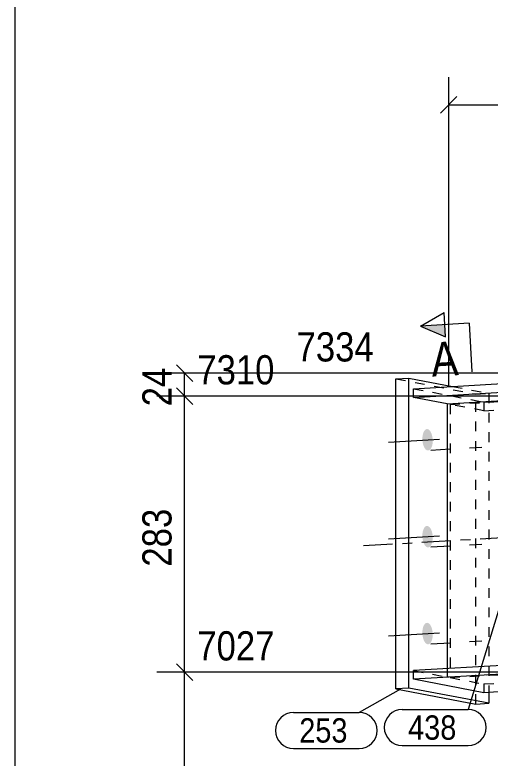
# Model space of a CAD drawing. Header units: millimetres. Extents: x 2 to 579, y 0 to 825.
# Drawn here: x 5 to 53.8, y 646.7 to 723 of the extents above; entities that cross this region are included whole.
import ezdxf

# ---------------------------------------------------------------- set-up
doc = ezdxf.new("R2010")
doc.units = ezdxf.units.MM
for name, pattern in [('XKITLINE00', [0]), ('XKITLINE01', [4, 1, -1, 1, -1]), ('XKITLINE02', [4, 2, -2]), ('XKITLINE03', [6, 3, -1, 1, -1])]:
    doc.linetypes.add(name, pattern=pattern)
for name, color, linetype, lineweight in [('Bolt', 3, 'Continuous', 0), ('Dimensions', 7, 'Continuous', 0), ('DrawingSheet', 5, 'Continuous', 0), ('Part', 2, 'Continuous', 0), ('PartMark', 7, 'Continuous', 0), ('Section', 6, 'Continuous', 0)]:
    doc.layers.add(name, color=color, linetype=linetype, lineweight=lineweight)
doc.styles.add('ARIAL', font='ARIAL.TTF')

# ---------------------------------------------------------------- blocks, each defined once
blk = doc.blocks.new('*A51')
at = {"layer": 'Bolt'}
for points in [[(46.88, 679.413), (46.879, 679.467), (46.879, 679.521), (46.881, 679.574), (46.883, 679.627), (46.887, 679.679), (46.892, 679.731), (46.899, 679.782), (46.906, 679.832), (46.915, 679.881), (46.925, 679.928), (46.936, 679.975), (46.949, 680.02), (46.962, 680.063), (46.977, 680.105), (46.992, 680.145), (47.009, 680.183), (47.027, 680.219), (47.045, 680.254), (47.065, 680.286), (47.085, 680.316), (47.106, 680.344), (47.127, 680.37), (47.15, 680.393), (47.173, 680.414), (47.197, 680.432), (47.221, 680.448), (47.245, 680.461), (47.27, 680.472), (47.296, 680.48), (47.321, 680.485), (47.347, 680.488), (47.373, 680.488), (47.399, 680.486), (47.425, 680.481), (47.451, 680.473), (47.477, 680.463), (47.503, 680.45), (47.528, 680.434), (47.554, 680.416), (47.579, 680.396), (47.603, 680.373), (47.627, 680.347), (47.651, 680.32), (47.674, 680.29), (47.696, 680.258), (47.718, 680.224), (47.739, 680.188), (47.759, 680.15), (47.778, 680.11), (47.796, 680.069), (47.814, 680.025), (47.83, 679.981), (47.846, 679.934), (47.86, 679.887), (47.874, 679.838), (47.886, 679.789), (47.897, 679.738), (47.907, 679.686), (47.916, 679.634), (47.923, 679.581), (47.929, 679.528), (47.934, 679.474), (47.938, 679.42), (47.941, 679.366), (47.942, 679.313), (47.942, 679.259), (47.94, 679.206), (47.938, 679.153), (47.934, 679.1), (47.929, 679.049), (47.922, 678.998), (47.915, 678.948), (47.906, 678.899), (47.896, 678.851), (47.885, 678.805), (47.872, 678.76), (47.859, 678.717), (47.844, 678.675), (47.829, 678.635), (47.812, 678.597), (47.794, 678.56), (47.776, 678.526), (47.757, 678.494), (47.736, 678.464), (47.715, 678.436), (47.694, 678.41), (47.671, 678.387), (47.648, 678.366), (47.625, 678.348), (47.6, 678.332), (47.576, 678.319), (47.551, 678.308), (47.526, 678.3), (47.5, 678.295), (47.474, 678.292), (47.448, 678.292), (47.422, 678.294), (47.396, 678.299), (47.37, 678.307), (47.344, 678.317), (47.318, 678.33), (47.293, 678.346), (47.267, 678.364), (47.242, 678.384), (47.218, 678.407), (47.194, 678.432), (47.17, 678.46), (47.147, 678.49), (47.125, 678.522), (47.103, 678.556), (47.082, 678.592), (47.062, 678.63), (47.043, 678.67), (47.025, 678.711), (47.007, 678.754), (46.991, 678.799), (46.975, 678.845), (46.961, 678.893), (46.947, 678.941), (46.935, 678.991), (46.924, 679.042), (46.914, 679.093), (46.905, 679.146), (46.898, 679.199), (46.892, 679.252), (46.887, 679.305), (46.883, 679.359)], [(46.88, 669.468), (46.879, 669.522), (46.879, 669.576), (46.881, 669.629), (46.883, 669.682), (46.887, 669.735), (46.892, 669.786), (46.899, 669.837), (46.906, 669.887), (46.915, 669.936), (46.925, 669.983), (46.936, 670.03), (46.949, 670.075), (46.962, 670.118), (46.977, 670.16), (46.992, 670.2), (47.009, 670.238), (47.027, 670.275), (47.045, 670.309), (47.065, 670.341), (47.085, 670.371), (47.106, 670.399), (47.127, 670.425), (47.15, 670.448), (47.173, 670.469), (47.197, 670.487), (47.221, 670.503), (47.245, 670.516), (47.27, 670.527), (47.296, 670.535), (47.321, 670.54), (47.347, 670.543), (47.373, 670.543), (47.399, 670.541), (47.425, 670.536), (47.451, 670.528), (47.477, 670.518), (47.503, 670.505), (47.528, 670.489), (47.554, 670.471), (47.579, 670.451), (47.603, 670.428), (47.627, 670.403), (47.651, 670.375), (47.674, 670.345), (47.696, 670.313), (47.718, 670.279), (47.739, 670.243), (47.759, 670.205), (47.778, 670.165), (47.796, 670.124), (47.814, 670.081), (47.83, 670.036), (47.846, 669.99), (47.86, 669.942), (47.874, 669.893), (47.886, 669.844), (47.897, 669.793), (47.907, 669.741), (47.916, 669.689), (47.923, 669.636), (47.929, 669.583), (47.934, 669.529), (47.938, 669.476), (47.941, 669.422), (47.942, 669.368), (47.942, 669.314), (47.94, 669.261), (47.938, 669.208), (47.934, 669.155), (47.929, 669.104), (47.922, 669.053), (47.915, 669.003), (47.906, 668.954), (47.896, 668.907), (47.885, 668.86), (47.872, 668.815), (47.859, 668.772), (47.844, 668.73), (47.829, 668.69), (47.812, 668.652), (47.794, 668.616), (47.776, 668.581), (47.757, 668.549), (47.736, 668.519), (47.715, 668.491), (47.694, 668.465), (47.671, 668.442), (47.648, 668.421), (47.625, 668.403), (47.6, 668.387), (47.576, 668.374), (47.551, 668.363), (47.526, 668.355), (47.5, 668.35), (47.474, 668.347), (47.448, 668.347), (47.422, 668.349), (47.396, 668.354), (47.37, 668.362), (47.344, 668.372), (47.318, 668.385), (47.293, 668.401), (47.267, 668.419), (47.242, 668.439), (47.218, 668.462), (47.194, 668.487), (47.17, 668.515), (47.147, 668.545), (47.125, 668.577), (47.103, 668.611), (47.082, 668.647), (47.062, 668.685), (47.043, 668.725), (47.025, 668.766), (47.007, 668.81), (46.991, 668.854), (46.975, 668.9), (46.961, 668.948), (46.947, 668.997), (46.935, 669.046), (46.924, 669.097), (46.914, 669.149), (46.905, 669.201), (46.898, 669.254), (46.892, 669.307), (46.887, 669.361), (46.883, 669.414)], [(46.88, 659.524), (46.879, 659.577), (46.879, 659.631), (46.881, 659.684), (46.883, 659.737), (46.887, 659.79), (46.892, 659.841), (46.899, 659.892), (46.906, 659.942), (46.915, 659.991), (46.925, 660.039), (46.936, 660.085), (46.949, 660.13), (46.962, 660.173), (46.977, 660.215), (46.992, 660.255), (47.009, 660.293), (47.027, 660.33), (47.045, 660.364), (47.065, 660.396), (47.085, 660.426), (47.106, 660.454), (47.127, 660.48), (47.15, 660.503), (47.173, 660.524), (47.197, 660.542), (47.221, 660.558), (47.245, 660.571), (47.27, 660.582), (47.296, 660.59), (47.321, 660.596), (47.347, 660.598), (47.373, 660.599), (47.399, 660.596), (47.425, 660.591), (47.451, 660.583), (47.477, 660.573), (47.503, 660.56), (47.528, 660.544), (47.554, 660.526), (47.579, 660.506), (47.603, 660.483), (47.627, 660.458), (47.651, 660.43), (47.674, 660.4), (47.696, 660.368), (47.718, 660.334), (47.739, 660.298), (47.759, 660.26), (47.778, 660.22), (47.796, 660.179), (47.814, 660.136), (47.83, 660.091), (47.846, 660.045), (47.86, 659.997), (47.874, 659.949), (47.886, 659.899), (47.897, 659.848), (47.907, 659.797), (47.916, 659.744), (47.923, 659.692), (47.929, 659.638), (47.934, 659.585), (47.938, 659.531), (47.941, 659.477), (47.942, 659.423), (47.942, 659.369), (47.94, 659.316), (47.938, 659.263), (47.934, 659.211), (47.929, 659.159), (47.922, 659.108), (47.915, 659.058), (47.906, 659.009), (47.896, 658.962), (47.885, 658.915), (47.872, 658.871), (47.859, 658.827), (47.844, 658.785), (47.829, 658.745), (47.812, 658.707), (47.794, 658.671), (47.776, 658.636), (47.757, 658.604), (47.736, 658.574), (47.715, 658.546), (47.694, 658.521), (47.671, 658.497), (47.648, 658.477), (47.625, 658.458), (47.6, 658.442), (47.576, 658.429), (47.551, 658.418), (47.526, 658.41), (47.5, 658.405), (47.474, 658.402), (47.448, 658.402), (47.422, 658.404), (47.396, 658.409), (47.37, 658.417), (47.344, 658.428), (47.318, 658.44), (47.293, 658.456), (47.267, 658.474), (47.242, 658.494), (47.218, 658.517), (47.194, 658.543), (47.17, 658.57), (47.147, 658.6), (47.125, 658.632), (47.103, 658.666), (47.082, 658.702), (47.062, 658.74), (47.043, 658.78), (47.025, 658.821), (47.007, 658.865), (46.991, 658.909), (46.975, 658.956), (46.961, 659.003), (46.947, 659.052), (46.935, 659.101), (46.924, 659.152), (46.914, 659.204), (46.905, 659.256), (46.898, 659.309), (46.892, 659.362), (46.887, 659.416), (46.883, 659.47)]]:
    blk.add_hatch(color=3, dxfattribs=at).paths.add_polyline_path(points, flags=17)
at = {"layer": 'Bolt', "color": 3, "linetype": 'XKITLINE00', "lineweight": 0}
for p, q in [((43.383, 679.157), (48.636, 679.461)), ((43.383, 669.212), (48.636, 669.516)), ((43.383, 659.267), (48.636, 659.571))]:
    blk.add_line(p, q, dxfattribs=at)
at = {"layer": 'Bolt', "color": 3, "linetype": 'XKITLINE02', "lineweight": 0}
for p, q in [((47.731, 678.33), (52.985, 678.634)), ((47.731, 668.385), (52.985, 668.689)), ((47.731, 658.441), (52.985, 658.745))]:
    blk.add_line(p, q, dxfattribs=at)
blk = doc.blocks.new('*A74')
at = {"layer": 'Part', "color": 2, "linetype": 'XKITLINE00', "lineweight": 0}
for p, q in [((45.961, 684.638), (65.262, 685.755)), ((65.262, 685.755), (65.262, 683.404)), ((45.961, 683.743), (65.262, 684.86)), ((45.961, 683.743), (45.961, 684.638)), ((49.428, 683.084), (45.961, 683.743)), ((49.428, 683.084), (65.262, 684)), ((49.428, 683.084), (49.428, 655.899)), ((65.7, 683.429), (65.262, 683.404)), ((65.7, 656.841), (45.961, 655.698)), ((65.7, 655.946), (45.961, 654.803)), ((45.961, 654.803), (45.961, 655.698)), ((53.208, 653.426), (45.961, 654.803)), ((65.7, 654.149), (53.208, 653.426))]:
    blk.add_line(p, q, dxfattribs=at)
at = {"layer": 'Part', "color": 7, "linetype": 'XKITLINE01', "lineweight": 0}
for p, q in [((45.961, 684.638), (53.208, 683.26)), ((49.742, 683.024), (65.262, 683.923)), ((53.208, 683.26), (65.262, 683.958)), ((65.262, 683.326), (74.1, 683.837)), ((74.1, 683.915), (65.7, 683.429)), ((74.1, 654.635), (74.1, 683.915)), ((53.208, 682.365), (49.742, 683.024)), ((49.742, 683.024), (49.742, 654.98)), ((53.208, 683.26), (53.208, 682.365)), ((53.208, 682.365), (65.262, 683.063)), ((65.262, 683.404), (65.262, 683.063)), ((74.1, 657.327), (65.7, 656.841)), ((49.428, 655.039), (74.1, 656.468)), ((49.742, 654.98), (74.1, 656.39)), ((74.1, 656.432), (65.7, 655.946)), ((45.961, 655.698), (49.428, 655.039)), ((49.428, 655.899), (49.428, 655.039)), ((53.208, 654.321), (74.1, 655.53)), ((49.742, 654.98), (53.208, 654.321)), ((53.208, 654.321), (53.208, 653.426)), ((74.1, 654.635), (65.7, 654.149))]:
    blk.add_line(p, q, dxfattribs=at)
at = {"layer": 'Part', "color": 7, "linetype": 'XKITLINE03', "lineweight": 0}
blk.add_line((40.829, 668.525), (82.855, 670.958), dxfattribs=at)
blk = doc.blocks.new('*A75')
at = {"layer": 'Part', "color": 2, "linetype": 'XKITLINE00', "lineweight": 0}
for p, q in [((44.165, 685.648), (45.478, 685.724)), ((44.165, 653.825), (44.165, 685.648)), ((45.478, 653.901), (45.478, 685.724)), ((45.478, 685.724), (49.972, 684.87)), ((45.478, 653.901), (44.165, 653.825)), ((44.165, 653.825), (52.378, 652.263)), ((53.691, 652.339), (45.478, 653.901)), ((53.691, 653.454), (53.691, 652.339)), ((52.378, 652.263), (53.691, 652.339))]:
    blk.add_line(p, q, dxfattribs=at)
at = {"layer": 'Part', "color": 7, "linetype": 'XKITLINE01', "lineweight": 0}
for p, q in [((44.165, 685.648), (52.378, 684.087)), ((49.972, 684.87), (53.691, 684.163)), ((52.378, 684.087), (53.691, 684.163)), ((52.378, 652.263), (52.378, 684.087)), ((53.691, 684.163), (53.691, 653.454))]:
    blk.add_line(p, q, dxfattribs=at)
blk = doc.blocks.new('*A89')
at = {"layer": 'DrawingSheet', "color": 5, "linetype": 'XKITLINE00', "lineweight": 0}
blk.add_line((5, 825), (5, 5), dxfattribs=at)
blk = doc.blocks.new('*A171')
at = {"layer": 'Section'}
blk.add_hatch(color=3, dxfattribs=at).paths.add_polyline_path([(49.261, 689.962), (46.693, 691.065), (49.188, 691.21)], flags=17)
at = {"layer": 'Section', "color": 3, "linetype": 'XKITLINE00', "lineweight": 0}
for p, q in [((46.693, 691.065), (49.116, 692.457)), ((49.261, 689.962), (49.116, 692.457)), ((46.693, 691.065), (49.261, 689.962))]:
    blk.add_line(p, q, dxfattribs=at)
at = {"layer": 'Section', "color": 1, "linetype": 'XKITLINE00', "lineweight": 0}
for q in [(46.693, 691.065), (51.973, 686.362)]:
    blk.add_line((51.684, 691.354), q, dxfattribs=at)
at = {"layer": 'Section', "color": 7, "style": 'ARIAL', "width": 0.85}
blk.add_text('A', height=3.5, rotation=3.3117, dxfattribs=at).set_placement((47.881, 685.875))
blk = doc.blocks.new('*A174')
at = {"layer": 'Dimensions', "color": 7, "linetype": 'XKITLINE00', "lineweight": 0}
for p, q in [((49.585, 684.949), (49.585, 716.63)), ((74.45, 687.229), (74.45, 716.63)), ((50.433, 714.628), (48.736, 712.931)), ((75.299, 714.628), (73.601, 712.931)), ((49.585, 713.78), (74.45, 713.78))]:
    blk.add_line(p, q, dxfattribs=at)
at = {"layer": 'Dimensions', "color": 3}
for p in [(49.585, 713.78), (74.45, 713.78)]:
    blk.add_point(p, dxfattribs=at)
at = {"layer": 'Dimensions', "color": 3, "style": 'ARIAL', "width": 0.85}
blk.add_text('249', height=3, dxfattribs=at).set_placement((58.68, 715.13))
blk = doc.blocks.new('*A180')
at = {"layer": 'Dimensions', "color": 7, "linetype": 'XKITLINE00', "lineweight": 0}
for p, q in [((21.601, 656.382), (23.299, 654.685)), ((73.1, 655.534), (19.6, 655.534)), ((22.45, 617.664), (22.45, 655.534)), ((21.601, 618.513), (23.299, 616.816)), ((65.1, 617.664), (19.6, 617.664))]:
    blk.add_line(p, q, dxfattribs=at)
at = {"layer": 'Dimensions', "color": 3}
for p in [(22.45, 655.534), (22.45, 617.664)]:
    blk.add_point(p, dxfattribs=at)
at = {"layer": 'Dimensions', "color": 3, "style": 'ARIAL', "width": 0.85}
blk.add_text('7027', height=3, dxfattribs=at).set_placement((23.75, 656.734))
blk.add_text('379', height=3, rotation=90.00021, dxfattribs=at).set_placement((21.1, 633.261))
blk = doc.blocks.new('*A181')
at = {"layer": 'Dimensions', "color": 7, "linetype": 'XKITLINE00', "lineweight": 0}
for p, q in [((21.601, 684.725), (23.299, 683.028)), ((73.1, 683.876), (19.6, 683.876)), ((22.45, 655.534), (22.45, 683.876)), ((21.601, 656.382), (23.299, 654.685)), ((73.1, 655.534), (19.6, 655.534))]:
    blk.add_line(p, q, dxfattribs=at)
at = {"layer": 'Dimensions', "color": 3}
for p in [(22.45, 683.876), (22.45, 655.534)]:
    blk.add_point(p, dxfattribs=at)
at = {"layer": 'Dimensions', "color": 3, "style": 'ARIAL', "width": 0.85}
blk.add_text('7310', height=3, dxfattribs=at).set_placement((23.75, 685.076))
blk.add_text('283', height=3, rotation=90.00021, dxfattribs=at).set_placement((21.1, 666.367))
blk = doc.blocks.new('*A182')
at = {"layer": 'Dimensions', "color": 7, "linetype": 'XKITLINE00', "lineweight": 0}
for p, q in [((21.601, 687.077), (23.299, 685.38)), ((64.7, 686.229), (19.6, 686.229)), ((22.45, 683.876), (22.45, 686.229)), ((21.601, 684.725), (23.299, 683.028)), ((73.1, 683.876), (19.6, 683.876))]:
    blk.add_line(p, q, dxfattribs=at)
at = {"layer": 'Dimensions', "color": 3}
for p in [(22.45, 686.229), (22.45, 683.876)]:
    blk.add_point(p, dxfattribs=at)
at = {"layer": 'Dimensions', "color": 3, "style": 'ARIAL', "width": 0.85}
blk.add_text('7334', height=3, dxfattribs=at).set_placement((33.95, 687.429))
blk.add_text('24', height=3, rotation=90.00021, dxfattribs=at).set_placement((21.1, 682.827))
blk = doc.blocks.new('*A192')
at = {"layer": 'PartMark', "color": 7, "linetype": 'XKITLINE00', "lineweight": 0}
for p, q in [((44.633, 653.796), (40.39, 651.403)), ((33.627, 651.403), (40.39, 651.403)), ((33.627, 647.703), (40.39, 647.703))]:
    blk.add_line(p, q, dxfattribs=at)
for centre, start, end in [((33.627, 649.553), 90, 270), ((40.39, 649.553), 270, 90)]:
    blk.add_arc(centre, 1.85, start, end, dxfattribs=at)
at = {"layer": 'PartMark', "color": 3, "style": 'ARIAL', "width": 0.85}
blk.add_text('253', height=2.5, dxfattribs=at).set_placement((34.227, 648.303))
blk = doc.blocks.new('*A193')
at = {"layer": 'PartMark', "color": 7, "linetype": 'XKITLINE00', "lineweight": 0}
for p, q in [((55.459, 664.336), (51.577, 651.696)), ((44.814, 651.696), (51.577, 651.696)), ((44.814, 647.996), (51.577, 647.996))]:
    blk.add_line(p, q, dxfattribs=at)
for centre, start, end in [((44.814, 649.846), 90, 270), ((51.577, 649.846), 270, 90)]:
    blk.add_arc(centre, 1.85, start, end, dxfattribs=at)
at = {"layer": 'PartMark', "color": 3, "style": 'ARIAL', "width": 0.85}
blk.add_text('438', height=2.5, dxfattribs=at).set_placement((45.414, 648.596))

msp = doc.modelspace()

# ---------------------------------------------------------------- block references
at = {"lineweight": 0}
for name in ['*A89', '*A174', '*A171', '*A182', '*A181', '*A74', '*A75', '*A51', '*A193', '*A180', '*A192']:
    msp.add_blockref(name, (0, 0), dxfattribs=at)

doc.saveas('drawing.dxf')
